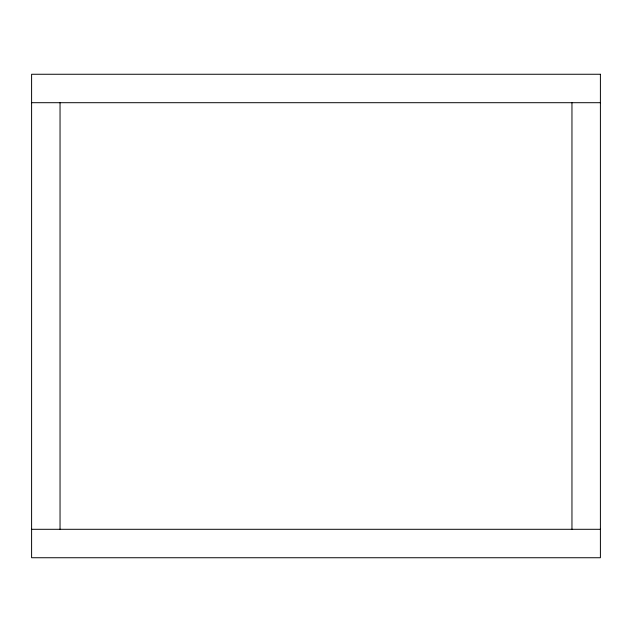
<?xml version="1.0" encoding="UTF-8"?>
<svg xmlns="http://www.w3.org/2000/svg" width="632" height="632" viewBox="0 0 632 632"><rect width="100%" height="100%" fill="white"/><g stroke="black" fill="none" stroke-linecap="round" stroke-linejoin="round"><path stroke-width="0.95" d="M31.6 102.7L600.4 102.7M31.6 529.3L600.4 529.3M571.96 102.7L571.96 529.3M60.04 102.7L60.04 529.3M600.4 74.26L31.6 74.26L31.6 557.74L600.4 557.74L600.4 74.26"/></g></svg>
